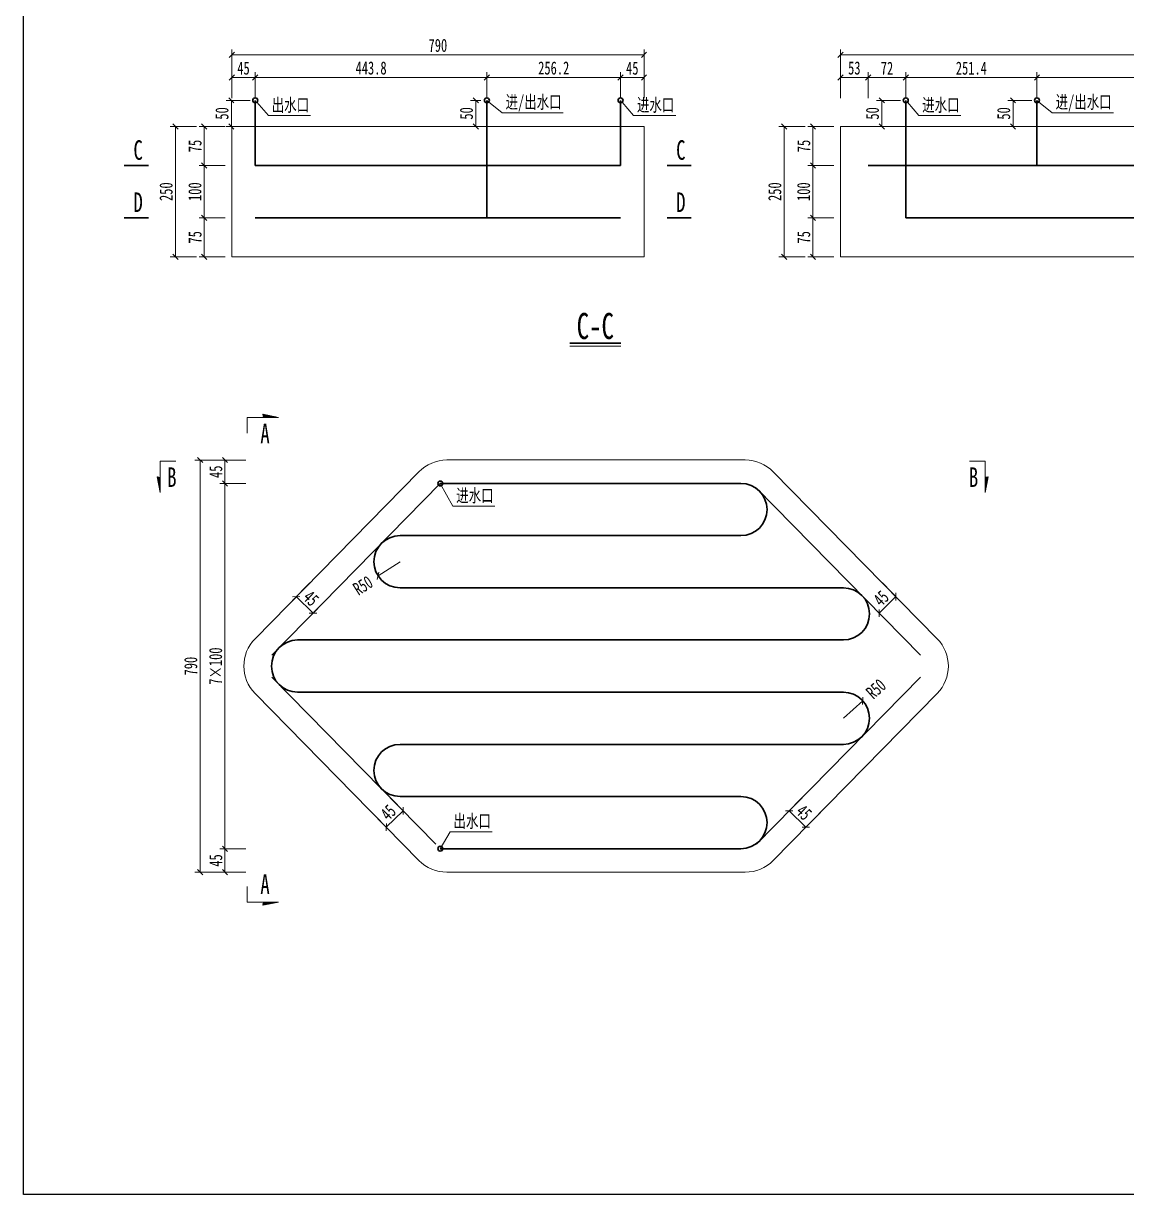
# Model space of a CAD drawing. Header units: millimetres. Extents: x 13990 to 22790, y 4334 to 8354.
# Drawn here: x 13990 to 16104, y 4334 to 6579 of the extents above; entities that cross this region are included whole.
import ezdxf
from ezdxf.enums import TextEntityAlignment as Align

# ---------------------------------------------------------------- set-up
doc = ezdxf.new("R2010")
doc.units = ezdxf.units.MM
doc.layers.get('0').update_dxf_attribs({"lineweight": 15})
doc.layers.get('Defpoints').update_dxf_attribs({"color": 8})
for name, color, linetype, lineweight in [('Dim', 4, 'Continuous', 15), ('文字', 7, 'Continuous', 15), ('标注线及字体', 2, 'Continuous', 15), ('粗线', 3, 'Continuous', 35), ('细实线', 4, 'Continuous', 15), ('钢筋', 1, 'Continuous', 30)]:
    doc.layers.add(name, color=color, linetype=linetype, lineweight=lineweight)
doc.styles.add('111', font='仿宋_GB2312.TTF', dxfattribs={"width": 0.7})
doc.styles.add('BM_Dim', font='', dxfattribs={"width": 0.85})
doc.styles.get('BM_Dim').set_extended_font_data('仿宋_GB2312')
doc.dimstyles.new('200', dxfattribs={"dimscale": 0, "dimtxt": 2.5, "dimasz": 1, "dimexe": 1, "dimexo": 1, "dimgap": 0.6, "dimtad": 1, "dimdec": 1, "dimdsep": 46, "dimtxsty": '111', "dimblk": 'OBLIQUE', "dimcen": 0, "dimclrd": 4, "dimclre": 4, "dimclrt": 4, "dimadec": 1, "dimazin": 2, "dimtfac": 1, "dimtdec": 0, "dimtix": 1, "dimtmove": 2, "dimatfit": 3, "dimfxl": 4, "dimfxlon": 1, "dimtolj": 1, "dimlwd": -1, "dimlwe": -1, "dimarcsym": 0})

# ---------------------------------------------------------------- blocks, each defined once
blk = doc.blocks.new('剖面箭头')
at = {"ltscale": 10}
h = blk.add_hatch(dxfattribs=at)
h.set_pattern_fill('ANSI31', color=2, style=0)
h.set_pattern_definition([(45, (-182.99888, -777.8594), (-0.088388348, 0.088388348), [])])
h.paths.add_polyline_path([(6, -3), (3.15, -3), (3, -3.6)])
at = {"color": 3, "ltscale": 10}
blk.add_line((0, 0), (0, -3), dxfattribs=at)
at = {"color": 2, "ltscale": 10}
for p, q in [((0, -3), (6, -3)), ((6, -3), (3, -3.6)), ((3, -3.6), (3.15, -3))]:
    blk.add_line(p, q, dxfattribs=at)
blk = doc.blocks.new('_Oblique')
at = {"color": 0, "linetype": 'ByBlock', "lineweight": -2}
blk.add_line((-0.5, -0.5), (0.5, 0.5), dxfattribs=at)
blk = doc.blocks.new('*D13')
at = {"color": 4}
for p, q in [((14416.2, 5741.9), (14366.2, 5741.9)), ((14376.2, 5696.9), (14376.2, 5741.9)), ((14416.2, 5696.9), (14366.2, 5696.9))]:
    blk.add_line(p, q, dxfattribs=at)
at = {"layer": 'Defpoints', "color": 0}
for p in [(14376.2, 5741.9), (14843.3, 5741.9), (14843.3, 5696.9)]:
    blk.add_point(p, dxfattribs=at)
at = {"color": 4, "xscale": 10, "yscale": 10, "zscale": 10}
for p, rotation in [((14376.2, 5741.9), 90), ((14376.2, 5696.9), 270)]:
    blk.add_blockref('_Oblique', p, dxfattribs=dict(at, rotation=rotation))
at = {"color": 4, "insert": (14358.6, 5719.4), "char_height": 25, "attachment_point": 5, "rotation": 90, "style": '111'}
blk.add_mtext('\\A1;45', dxfattribs=at)
blk = doc.blocks.new('*D14')
at = {"color": 4}
for p, q in [((14416.2, 5696.9), (14366.2, 5696.9)), ((14376.2, 4996.9), (14376.2, 5696.9)), ((14416.2, 4996.9), (14366.2, 4996.9))]:
    blk.add_line(p, q, dxfattribs=at)
at = {"layer": 'Defpoints', "color": 0}
for p in [(14376.2, 5696.9), (14843.3, 5696.9), (14843.3, 4996.9)]:
    blk.add_point(p, dxfattribs=at)
at = {"color": 4, "xscale": 10, "yscale": 10, "zscale": 10}
for p, rotation in [((14376.2, 5696.9), 90), ((14376.2, 4996.9), 270)]:
    blk.add_blockref('_Oblique', p, dxfattribs=dict(at, rotation=rotation))
at = {"color": 4, "insert": (14358.3, 5346.9), "char_height": 25, "attachment_point": 5, "rotation": 90, "style": '111'}
blk.add_mtext('\\A1;7×100', dxfattribs=at)
blk = doc.blocks.new('*D15')
at = {"color": 4}
for p, q in [((14416.2, 4996.9), (14366.2, 4996.9)), ((14376.2, 4996.9), (14376.2, 4951.9)), ((14416.2, 4951.9), (14366.2, 4951.9))]:
    blk.add_line(p, q, dxfattribs=at)
at = {"layer": 'Defpoints', "color": 0}
for p in [(14843.3, 4996.9), (14376.2, 4951.9), (14843.3, 4951.9)]:
    blk.add_point(p, dxfattribs=at)
at = {"color": 4, "xscale": 10, "yscale": 10, "zscale": 10}
for p, rotation in [((14376.2, 4996.9), 90), ((14376.2, 4951.9), 270)]:
    blk.add_blockref('_Oblique', p, dxfattribs=dict(at, rotation=rotation))
at = {"color": 4, "insert": (14358.6, 4974.4), "char_height": 25, "attachment_point": 5, "rotation": 90, "style": '111'}
blk.add_mtext('\\A1;45', dxfattribs=at)
blk = doc.blocks.new('*D16')
at = {"color": 4}
for p, q in [((14368.6, 5741.9), (14318.6, 5741.9)), ((14328.6, 5741.9), (14328.6, 4951.9)), ((14368.6, 4951.9), (14318.6, 4951.9))]:
    blk.add_line(p, q, dxfattribs=at)
at = {"layer": 'Defpoints', "color": 0}
for p in [(14830.8, 5741.9), (14328.6, 4951.9), (14829.9, 4951.9)]:
    blk.add_point(p, dxfattribs=at)
at = {"color": 4, "xscale": 10, "yscale": 10, "zscale": 10}
for p, rotation in [((14328.6, 5741.9), 90), ((14328.6, 4951.9), 270)]:
    blk.add_blockref('_Oblique', p, dxfattribs=dict(at, rotation=rotation))
at = {"color": 4, "insert": (14310.7, 5346.9), "char_height": 25, "attachment_point": 5, "rotation": 90, "style": '111'}
blk.add_mtext('\\A1;790', dxfattribs=at)
blk = doc.blocks.new('*D17')
at = {"color": 4}
for p, q in [((15636.1, 5506.4), (15669, 5472.8)), ((15629.8, 5448.5), (15662, 5480)), ((15604, 5474.8), (15636.8, 5441.3))]:
    blk.add_line(p, q, dxfattribs=at)
at = {"layer": 'Defpoints', "color": 0}
for p in [(15629.1, 5513.5), (15596.9, 5482), (15662, 5480)]:
    blk.add_point(p, dxfattribs=at)
at = {"color": 4, "xscale": 10, "yscale": 10, "zscale": 10}
for p, rotation in [((15662, 5480), 44.46454101443378), ((15629.8, 5448.5), 224.4645410144338)]:
    blk.add_blockref('_Oblique', p, dxfattribs=dict(at, rotation=rotation))
at = {"color": 4, "insert": (15633.6, 5476.8), "char_height": 25, "attachment_point": 5, "rotation": 44.4645, "style": '111'}
blk.add_mtext('\\A1;45', dxfattribs=at)
blk = doc.blocks.new('*D18')
at = {"color": 4}
for p, q in [((14689.5, 5098.2), (14724.5, 5062.5)), ((14657.3, 5066.6), (14692.4, 5031)), ((14717.5, 5069.6), (14685.4, 5038.1))]:
    blk.add_line(p, q, dxfattribs=at)
at = {"layer": 'Defpoints', "color": 0}
for p in [(14676, 5111.9), (14643.8, 5080.4), (14685.4, 5038.1)]:
    blk.add_point(p, dxfattribs=at)
at = {"color": 4, "xscale": 10, "yscale": 10, "zscale": 10}
for p, rotation in [((14717.5, 5069.6), 44.46454101443467), ((14685.4, 5038.1), 224.4645410144346)]:
    blk.add_blockref('_Oblique', p, dxfattribs=dict(at, rotation=rotation))
at = {"color": 4, "insert": (14689.1, 5066.4), "char_height": 25, "attachment_point": 5, "rotation": 44.4645, "style": '111'}
blk.add_mtext('\\A1;45', dxfattribs=at)
blk = doc.blocks.new('*D19')
at = {"color": 4}
for p, q in [((14538.7, 5506.4), (14505.8, 5472.8)), ((14544.9, 5448.5), (14512.8, 5480)), ((14570.8, 5474.8), (14537.9, 5441.3))]:
    blk.add_line(p, q, dxfattribs=at)
at = {"layer": 'Defpoints', "color": 0}
for p in [(14545.7, 5513.5), (14512.8, 5480), (14577.8, 5482)]:
    blk.add_point(p, dxfattribs=at)
at = {"color": 4, "xscale": 10, "yscale": 10, "zscale": 10}
for p, rotation in [((14512.8, 5480), 135.5354589855662), ((14544.9, 5448.5), 315.5354589855663)]:
    blk.add_blockref('_Oblique', p, dxfattribs=dict(at, rotation=rotation))
at = {"color": 4, "insert": (14541.2, 5476.8), "char_height": 25, "attachment_point": 5, "rotation": 315.5355, "style": '111'}
blk.add_mtext('\\A1;45', dxfattribs=at)
blk = doc.blocks.new('*D20')
at = {"color": 4}
for p, q in [((15485.3, 5098.2), (15450.3, 5062.5)), ((15457.3, 5069.6), (15489.4, 5038.1)), ((15517.4, 5066.6), (15482.4, 5031))]:
    blk.add_line(p, q, dxfattribs=at)
at = {"layer": 'Defpoints', "color": 0}
for p in [(15498.8, 5111.9), (15530.9, 5080.4), (15489.4, 5038.1)]:
    blk.add_point(p, dxfattribs=at)
at = {"color": 4, "xscale": 10, "yscale": 10, "zscale": 10}
for p, rotation in [((15457.3, 5069.6), 135.5354589855654), ((15489.4, 5038.1), 315.5354589855653)]:
    blk.add_blockref('_Oblique', p, dxfattribs=dict(at, rotation=rotation))
at = {"color": 4, "insert": (15485.7, 5066.4), "char_height": 25, "attachment_point": 5, "rotation": 315.5355, "style": '111'}
blk.add_mtext('\\A1;45', dxfattribs=at)
blk = doc.blocks.new('*D21')
at = {"color": 4}
for p, q in [((14669.5, 5520), (14711.6, 5546.9)), ((14711.6, 5546.9), (14669.5, 5520))]:
    blk.add_line(p, q, dxfattribs=at)
at = {"layer": 'Defpoints', "color": 0}
for p in [(14711.6, 5546.9), (14669.5, 5520)]:
    blk.add_point(p, dxfattribs=at)
at = {"color": 4, "xscale": 10, "yscale": 10, "zscale": 10, "rotation": 212.5880183546591}
blk.add_blockref('_Oblique', (14669.5, 5520), dxfattribs=at)
at = {"color": 4, "insert": (14640.5, 5501.5), "char_height": 25, "attachment_point": 5, "rotation": 32.588, "style": '111'}
blk.add_mtext('\\A1;R50', dxfattribs=at)
blk = doc.blocks.new('*D22')
at = {"color": 4}
for p, q in [((15598.4, 5280.4), (15561.3, 5246.9)), ((15561.3, 5246.9), (15598.4, 5280.4))]:
    blk.add_line(p, q, dxfattribs=at)
at = {"layer": 'Defpoints', "color": 0}
for p in [(15598.4, 5280.4), (15561.3, 5246.9)]:
    blk.add_point(p, dxfattribs=at)
at = {"color": 4, "xscale": 10, "yscale": 10, "zscale": 10, "rotation": 42.02764169943968}
blk.add_blockref('_Oblique', (15598.4, 5280.4), dxfattribs=at)
at = {"color": 4, "insert": (15623.8, 5303.3), "char_height": 25, "attachment_point": 5, "rotation": 42.0276, "style": '111'}
blk.add_mtext('\\A1;R50', dxfattribs=at)
blk = doc.blocks.new('*D32')
at = {"color": 4}
for p, q in [((14389.2, 6435.2), (14389.2, 6485.2)), ((14434.2, 6475.2), (14389.2, 6475.2)), ((14434.2, 6435.2), (14434.2, 6485.2))]:
    blk.add_line(p, q, dxfattribs=at)
at = {"layer": 'Defpoints', "color": 0}
for p in [(14389.2, 6475.2), (14389.2, 6306.2), (14434.2, 6306.2)]:
    blk.add_point(p, dxfattribs=at)
at = {"color": 4, "xscale": 10, "yscale": 10, "zscale": 10, "rotation": 180}
blk.add_blockref('_Oblique', (14389.2, 6475.2), dxfattribs=at)
at = {"color": 4, "xscale": 10, "yscale": 10, "zscale": 10}
blk.add_blockref('_Oblique', (14434.2, 6475.2), dxfattribs=at)
at = {"color": 4, "insert": (14411.7, 6492.8), "char_height": 25, "attachment_point": 5, "style": '111'}
blk.add_mtext('\\A1;45', dxfattribs=at)
blk = doc.blocks.new('*D33')
at = {"color": 4}
for p, q in [((14434.2, 6435.2), (14434.2, 6485.2)), ((14434.2, 6475.2), (14878.1, 6475.2)), ((14878.1, 6435.2), (14878.1, 6485.2))]:
    blk.add_line(p, q, dxfattribs=at)
at = {"layer": 'Defpoints', "color": 0}
for p in [(14878.1, 6475.2), (14434.2, 6306.2), (14878.1, 6306.2)]:
    blk.add_point(p, dxfattribs=at)
at = {"color": 4, "xscale": 10, "yscale": 10, "zscale": 10, "rotation": 180}
blk.add_blockref('_Oblique', (14434.2, 6475.2), dxfattribs=at)
at = {"color": 4, "xscale": 10, "yscale": 10, "zscale": 10}
blk.add_blockref('_Oblique', (14878.1, 6475.2), dxfattribs=at)
at = {"color": 4, "insert": (14656.2, 6493.1), "char_height": 25, "attachment_point": 5, "style": '111'}
blk.add_mtext('\\A1;443.8', dxfattribs=at)
blk = doc.blocks.new('*D34')
at = {"color": 4}
for p, q in [((14878.1, 6435.2), (14878.1, 6485.2)), ((14878.1, 6475.2), (15134.2, 6475.2)), ((15134.2, 6435.2), (15134.2, 6485.2))]:
    blk.add_line(p, q, dxfattribs=at)
at = {"layer": 'Defpoints', "color": 0}
for p in [(15134.2, 6475.2), (14878.1, 6306.2), (15134.2, 6306.2)]:
    blk.add_point(p, dxfattribs=at)
at = {"color": 4, "xscale": 10, "yscale": 10, "zscale": 10, "rotation": 180}
blk.add_blockref('_Oblique', (14878.1, 6475.2), dxfattribs=at)
at = {"color": 4, "xscale": 10, "yscale": 10, "zscale": 10}
blk.add_blockref('_Oblique', (15134.2, 6475.2), dxfattribs=at)
at = {"color": 4, "insert": (15006.2, 6493.1), "char_height": 25, "attachment_point": 5, "style": '111'}
blk.add_mtext('\\A1;256.2', dxfattribs=at)
blk = doc.blocks.new('*D35')
at = {"color": 4}
for p, q in [((15134.2, 6435.2), (15134.2, 6485.2)), ((15134.2, 6475.2), (15179.2, 6475.2)), ((15179.2, 6435.2), (15179.2, 6485.2))]:
    blk.add_line(p, q, dxfattribs=at)
at = {"layer": 'Defpoints', "color": 0}
for p in [(15179.2, 6475.2), (15134.2, 6306.2), (15179.2, 6306.2)]:
    blk.add_point(p, dxfattribs=at)
at = {"color": 4, "xscale": 10, "yscale": 10, "zscale": 10, "rotation": 180}
blk.add_blockref('_Oblique', (15134.2, 6475.2), dxfattribs=at)
at = {"color": 4, "xscale": 10, "yscale": 10, "zscale": 10}
blk.add_blockref('_Oblique', (15179.2, 6475.2), dxfattribs=at)
at = {"color": 4, "insert": (15156.7, 6492.8), "char_height": 25, "attachment_point": 5, "style": '111'}
blk.add_mtext('\\A1;45', dxfattribs=at)
blk = doc.blocks.new('*D36')
at = {"color": 4}
for p, q in [((14389.2, 6478.6), (14389.2, 6528.6)), ((14389.2, 6518.6), (15179.2, 6518.6)), ((15179.2, 6478.6), (15179.2, 6528.6))]:
    blk.add_line(p, q, dxfattribs=at)
at = {"layer": 'Defpoints', "color": 0}
for p in [(15179.2, 6518.6), (15179.2, 6381.2), (14389.2, 6371.7)]:
    blk.add_point(p, dxfattribs=at)
at = {"color": 4, "xscale": 10, "yscale": 10, "zscale": 10, "rotation": 180}
blk.add_blockref('_Oblique', (14389.2, 6518.6), dxfattribs=at)
at = {"color": 4, "xscale": 10, "yscale": 10, "zscale": 10}
blk.add_blockref('_Oblique', (15179.2, 6518.6), dxfattribs=at)
at = {"color": 4, "insert": (14784.2, 6536.5), "char_height": 25, "attachment_point": 5, "style": '111'}
blk.add_mtext('\\A1;790', dxfattribs=at)
blk = doc.blocks.new('*D37')
at = {"color": 4}
for p, q in [((14376.5, 6381.2), (14326.5, 6381.2)), ((14336.5, 6381.2), (14336.5, 6306.2)), ((14376.5, 6306.2), (14326.5, 6306.2))]:
    blk.add_line(p, q, dxfattribs=at)
at = {"layer": 'Defpoints', "color": 0}
for p in [(14434.2, 6381.2), (14336.5, 6306.2), (14491.7, 6306.2)]:
    blk.add_point(p, dxfattribs=at)
at = {"color": 4, "xscale": 10, "yscale": 10, "zscale": 10}
for p, rotation in [((14336.5, 6381.2), 90), ((14336.5, 6306.2), 270)]:
    blk.add_blockref('_Oblique', p, dxfattribs=dict(at, rotation=rotation))
at = {"color": 4, "insert": (14318.9, 6343.7), "char_height": 25, "attachment_point": 5, "rotation": 90, "style": '111'}
blk.add_mtext('\\A1;75', dxfattribs=at)
blk = doc.blocks.new('*D38')
at = {"color": 4}
for p, q in [((14376.5, 6306.2), (14326.5, 6306.2)), ((14336.5, 6306.2), (14336.5, 6206.2)), ((14376.5, 6206.2), (14326.5, 6206.2))]:
    blk.add_line(p, q, dxfattribs=at)
at = {"layer": 'Defpoints', "color": 0}
for p in [(14491.7, 6306.2), (14336.5, 6206.2), (14491.7, 6206.2)]:
    blk.add_point(p, dxfattribs=at)
at = {"color": 4, "xscale": 10, "yscale": 10, "zscale": 10}
for p, rotation in [((14336.5, 6306.2), 90), ((14336.5, 6206.2), 270)]:
    blk.add_blockref('_Oblique', p, dxfattribs=dict(at, rotation=rotation))
at = {"color": 4, "insert": (14318.6, 6256.2), "char_height": 25, "attachment_point": 5, "rotation": 90, "style": '111'}
blk.add_mtext('\\A1;100', dxfattribs=at)
blk = doc.blocks.new('*D39')
at = {"color": 4}
for p, q in [((14376.5, 6206.2), (14326.5, 6206.2)), ((14336.5, 6206.2), (14336.5, 6131.2)), ((14376.5, 6131.2), (14326.5, 6131.2))]:
    blk.add_line(p, q, dxfattribs=at)
at = {"layer": 'Defpoints', "color": 0}
for p in [(14491.7, 6206.2), (14336.5, 6131.2), (14491.7, 6131.2)]:
    blk.add_point(p, dxfattribs=at)
at = {"color": 4, "xscale": 10, "yscale": 10, "zscale": 10}
for p, rotation in [((14336.5, 6206.2), 90), ((14336.5, 6131.2), 270)]:
    blk.add_blockref('_Oblique', p, dxfattribs=dict(at, rotation=rotation))
at = {"color": 4, "insert": (14318.9, 6168.7), "char_height": 25, "attachment_point": 5, "rotation": 90, "style": '111'}
blk.add_mtext('\\A1;75', dxfattribs=at)
blk = doc.blocks.new('*D40')
at = {"color": 4}
for p, q in [((14321.3, 6381.2), (14271.3, 6381.2)), ((14281.3, 6381.2), (14281.3, 6131.2)), ((14321.3, 6131.2), (14271.3, 6131.2))]:
    blk.add_line(p, q, dxfattribs=at)
at = {"layer": 'Defpoints', "color": 0}
for p in [(14436.6, 6381.2), (14281.3, 6131.2), (14436.6, 6131.2)]:
    blk.add_point(p, dxfattribs=at)
at = {"color": 4, "xscale": 10, "yscale": 10, "zscale": 10}
for p, rotation in [((14281.3, 6381.2), 90), ((14281.3, 6131.2), 270)]:
    blk.add_blockref('_Oblique', p, dxfattribs=dict(at, rotation=rotation))
at = {"color": 4, "insert": (14263.4, 6256.2), "char_height": 25, "attachment_point": 5, "rotation": 90, "style": '111'}
blk.add_mtext('\\A1;250', dxfattribs=at)
blk = doc.blocks.new('*D41')
at = {"color": 4}
for p, q in [((14424.2, 6431.2), (14378.4, 6431.2)), ((14388.4, 6431.2), (14388.4, 6381.2)), ((14428.4, 6381.2), (14378.4, 6381.2))]:
    blk.add_line(p, q, dxfattribs=at)
at = {"layer": 'Defpoints', "color": 0}
for p in [(14434.2, 6431.2), (14388.4, 6381.2), (14491.7, 6381.2)]:
    blk.add_point(p, dxfattribs=at)
at = {"color": 4, "xscale": 10, "yscale": 10, "zscale": 10}
for p, rotation in [((14388.4, 6431.2), 90), ((14388.4, 6381.2), 270)]:
    blk.add_blockref('_Oblique', p, dxfattribs=dict(at, rotation=rotation))
at = {"color": 4, "insert": (14370.5, 6406.2), "char_height": 25, "attachment_point": 5, "rotation": 90, "style": '111'}
blk.add_mtext('\\A1;50', dxfattribs=at)
blk = doc.blocks.new('*D42')
at = {"color": 4}
for p, q in [((14866.5, 6431.2), (14846.8, 6431.2)), ((14856.8, 6431.2), (14856.8, 6381.2)), ((14866.5, 6381.2), (14846.8, 6381.2))]:
    blk.add_line(p, q, dxfattribs=at)
at = {"layer": 'Defpoints', "color": 0}
for p in [(14876.5, 6431.2), (14856.8, 6381.2), (14876.5, 6381.2)]:
    blk.add_point(p, dxfattribs=at)
at = {"color": 4, "xscale": 10, "yscale": 10, "zscale": 10}
for p, rotation in [((14856.8, 6431.2), 90), ((14856.8, 6381.2), 270)]:
    blk.add_blockref('_Oblique', p, dxfattribs=dict(at, rotation=rotation))
at = {"color": 4, "insert": (14838.9, 6406.2), "char_height": 25, "attachment_point": 5, "rotation": 90, "style": '111'}
blk.add_mtext('\\A1;50', dxfattribs=at)
blk = doc.blocks.new('*D43')
at = {"color": 4}
for p, q in [((15608.8, 6435.2), (15608.8, 6485.2)), ((15608.8, 6475.2), (15680.8, 6475.2)), ((15680.8, 6435.2), (15680.8, 6485.2))]:
    blk.add_line(p, q, dxfattribs=at)
at = {"layer": 'Defpoints', "color": 0}
for p in [(15680.8, 6475.2), (15680.8, 6381.2), (15608.8, 6306.2)]:
    blk.add_point(p, dxfattribs=at)
at = {"color": 4, "xscale": 10, "yscale": 10, "zscale": 10, "rotation": 180}
blk.add_blockref('_Oblique', (15608.8, 6475.2), dxfattribs=at)
at = {"color": 4, "xscale": 10, "yscale": 10, "zscale": 10}
blk.add_blockref('_Oblique', (15680.8, 6475.2), dxfattribs=at)
at = {"color": 4, "insert": (15644.8, 6492.8), "char_height": 25, "attachment_point": 5, "style": '111'}
blk.add_mtext('\\A1;72', dxfattribs=at)
blk = doc.blocks.new('*D44')
at = {"color": 4}
for p, q in [((15680.8, 6435.2), (15680.8, 6485.2)), ((15680.8, 6475.2), (15932.2, 6475.2)), ((15932.2, 6435.2), (15932.2, 6485.2))]:
    blk.add_line(p, q, dxfattribs=at)
at = {"layer": 'Defpoints', "color": 0}
for p in [(15932.2, 6475.2), (15680.8, 6381.2), (15932.2, 6381.2)]:
    blk.add_point(p, dxfattribs=at)
at = {"color": 4, "xscale": 10, "yscale": 10, "zscale": 10, "rotation": 180}
blk.add_blockref('_Oblique', (15680.8, 6475.2), dxfattribs=at)
at = {"color": 4, "xscale": 10, "yscale": 10, "zscale": 10}
blk.add_blockref('_Oblique', (15932.2, 6475.2), dxfattribs=at)
at = {"color": 4, "insert": (15806.5, 6492.8), "char_height": 25, "attachment_point": 5, "style": '111'}
blk.add_mtext('\\A1;251.4', dxfattribs=at)
blk = doc.blocks.new('*D46')
at = {"color": 4}
for p, q in [((15932.2, 6435.2), (15932.2, 6485.2)), ((15932.2, 6475.2), (16754.7, 6475.2)), ((16754.7, 6435.2), (16754.7, 6485.2))]:
    blk.add_line(p, q, dxfattribs=at)
at = {"layer": 'Defpoints', "color": 0}
for p in [(16754.7, 6475.2), (15932.2, 6381.2), (16754.7, 6306.2)]:
    blk.add_point(p, dxfattribs=at)
at = {"color": 4, "xscale": 10, "yscale": 10, "zscale": 10, "rotation": 180}
blk.add_blockref('_Oblique', (15932.2, 6475.2), dxfattribs=at)
at = {"color": 4, "xscale": 10, "yscale": 10, "zscale": 10}
blk.add_blockref('_Oblique', (16754.7, 6475.2), dxfattribs=at)
at = {"color": 4, "insert": (16343.5, 6493.1), "char_height": 25, "attachment_point": 5, "style": '111'}
blk.add_mtext('\\A1;822.5', dxfattribs=at)
blk = doc.blocks.new('*D47')
at = {"color": 4}
for p, q in [((15555.7, 6478.5), (15555.7, 6528.5)), ((15555.7, 6518.5), (16905.9, 6518.5)), ((16905.9, 6478.5), (16905.9, 6528.5))]:
    blk.add_line(p, q, dxfattribs=at)
at = {"layer": 'Defpoints', "color": 0}
for p in [(16905.9, 6518.5), (15555.7, 6381.2), (16905.9, 6381.2)]:
    blk.add_point(p, dxfattribs=at)
at = {"color": 4, "xscale": 10, "yscale": 10, "zscale": 10, "rotation": 180}
blk.add_blockref('_Oblique', (15555.7, 6518.5), dxfattribs=at)
at = {"color": 4, "xscale": 10, "yscale": 10, "zscale": 10}
blk.add_blockref('_Oblique', (16905.9, 6518.5), dxfattribs=at)
at = {"color": 4, "insert": (16230.8, 6536.4), "char_height": 25, "attachment_point": 5, "style": '111'}
blk.add_mtext('\\A1;1350.1', dxfattribs=at)
blk = doc.blocks.new('*D48')
at = {"color": 4}
for p, q in [((15487.8, 6381.2), (15437.8, 6381.2)), ((15447.8, 6381.2), (15447.8, 6131.2)), ((15487.8, 6131.2), (15437.8, 6131.2))]:
    blk.add_line(p, q, dxfattribs=at)
at = {"layer": 'Defpoints', "color": 0}
for p in [(15603.1, 6381.2), (15447.8, 6131.2), (15603.1, 6131.2)]:
    blk.add_point(p, dxfattribs=at)
at = {"color": 4, "xscale": 10, "yscale": 10, "zscale": 10}
for p, rotation in [((15447.8, 6381.2), 90), ((15447.8, 6131.2), 270)]:
    blk.add_blockref('_Oblique', p, dxfattribs=dict(at, rotation=rotation))
at = {"color": 4, "insert": (15429.9, 6256.2), "char_height": 25, "attachment_point": 5, "rotation": 90, "style": '111'}
blk.add_mtext('\\A1;250', dxfattribs=at)
blk = doc.blocks.new('*D49')
at = {"color": 4}
for p, q in [((15543, 6206.2), (15493, 6206.2)), ((15503, 6206.2), (15503, 6131.2)), ((15543, 6131.2), (15493, 6131.2))]:
    blk.add_line(p, q, dxfattribs=at)
at = {"layer": 'Defpoints', "color": 0}
for p in [(15658.2, 6206.2), (15503, 6131.2), (15658.2, 6131.2)]:
    blk.add_point(p, dxfattribs=at)
at = {"color": 4, "xscale": 10, "yscale": 10, "zscale": 10}
for p, rotation in [((15503, 6206.2), 90), ((15503, 6131.2), 270)]:
    blk.add_blockref('_Oblique', p, dxfattribs=dict(at, rotation=rotation))
at = {"color": 4, "insert": (15485.4, 6168.7), "char_height": 25, "attachment_point": 5, "rotation": 90, "style": '111'}
blk.add_mtext('\\A1;75', dxfattribs=at)
blk = doc.blocks.new('*D50')
at = {"color": 4}
for p, q in [((15543, 6306.2), (15493, 6306.2)), ((15503, 6306.2), (15503, 6206.2)), ((15543, 6206.2), (15493, 6206.2))]:
    blk.add_line(p, q, dxfattribs=at)
at = {"layer": 'Defpoints', "color": 0}
for p in [(15658.2, 6306.2), (15503, 6206.2), (15658.2, 6206.2)]:
    blk.add_point(p, dxfattribs=at)
at = {"color": 4, "xscale": 10, "yscale": 10, "zscale": 10}
for p, rotation in [((15503, 6306.2), 90), ((15503, 6206.2), 270)]:
    blk.add_blockref('_Oblique', p, dxfattribs=dict(at, rotation=rotation))
at = {"color": 4, "insert": (15485.1, 6256.2), "char_height": 25, "attachment_point": 5, "rotation": 90, "style": '111'}
blk.add_mtext('\\A1;100', dxfattribs=at)
blk = doc.blocks.new('*D51')
at = {"color": 4}
for p, q in [((15543, 6381.2), (15493, 6381.2)), ((15503, 6381.2), (15503, 6306.2)), ((15543, 6306.2), (15493, 6306.2))]:
    blk.add_line(p, q, dxfattribs=at)
at = {"layer": 'Defpoints', "color": 0}
for p in [(15658.2, 6381.2), (15503, 6306.2), (15658.2, 6306.2)]:
    blk.add_point(p, dxfattribs=at)
at = {"color": 4, "xscale": 10, "yscale": 10, "zscale": 10}
for p, rotation in [((15503, 6381.2), 90), ((15503, 6306.2), 270)]:
    blk.add_blockref('_Oblique', p, dxfattribs=dict(at, rotation=rotation))
at = {"color": 4, "insert": (15485.4, 6343.7), "char_height": 25, "attachment_point": 5, "rotation": 90, "style": '111'}
blk.add_mtext('\\A1;75', dxfattribs=at)
blk = doc.blocks.new('*D52')
at = {"color": 4}
for p, q in [((15670.8, 6431.2), (15624.9, 6431.2)), ((15634.9, 6431.2), (15634.9, 6381.2)), ((15670.8, 6381.2), (15624.9, 6381.2))]:
    blk.add_line(p, q, dxfattribs=at)
at = {"layer": 'Defpoints', "color": 0}
for p in [(15680.8, 6431.2), (15634.9, 6381.2), (15680.8, 6381.2)]:
    blk.add_point(p, dxfattribs=at)
at = {"color": 4, "xscale": 10, "yscale": 10, "zscale": 10}
for p, rotation in [((15634.9, 6431.2), 90), ((15634.9, 6381.2), 270)]:
    blk.add_blockref('_Oblique', p, dxfattribs=dict(at, rotation=rotation))
at = {"color": 4, "insert": (15617, 6406.2), "char_height": 25, "attachment_point": 5, "rotation": 90, "style": '111'}
blk.add_mtext('\\A1;50', dxfattribs=at)
blk = doc.blocks.new('*D53')
at = {"color": 4}
for p, q in [((15922.2, 6431.2), (15876.4, 6431.2)), ((15886.4, 6431.2), (15886.4, 6381.2)), ((15922.2, 6381.2), (15876.4, 6381.2))]:
    blk.add_line(p, q, dxfattribs=at)
at = {"layer": 'Defpoints', "color": 0}
for p in [(15932.2, 6431.2), (15886.4, 6381.2), (15932.2, 6381.2)]:
    blk.add_point(p, dxfattribs=at)
at = {"color": 4, "xscale": 10, "yscale": 10, "zscale": 10}
for p, rotation in [((15886.4, 6431.2), 90), ((15886.4, 6381.2), 270)]:
    blk.add_blockref('_Oblique', p, dxfattribs=dict(at, rotation=rotation))
at = {"color": 4, "insert": (15868.5, 6406.2), "char_height": 25, "attachment_point": 5, "rotation": 90, "style": '111'}
blk.add_mtext('\\A1;50', dxfattribs=at)
blk = doc.blocks.new('*D55')
at = {"color": 4}
for p, q in [((15555.7, 6435.2), (15555.7, 6485.2)), ((15608.8, 6475.2), (15555.7, 6475.2)), ((15608.8, 6435.2), (15608.8, 6485.2))]:
    blk.add_line(p, q, dxfattribs=at)
at = {"layer": 'Defpoints', "color": 0}
for p in [(15555.7, 6475.2), (15555.7, 6381.2), (15608.8, 6306.2)]:
    blk.add_point(p, dxfattribs=at)
at = {"color": 4, "xscale": 10, "yscale": 10, "zscale": 10, "rotation": 180}
blk.add_blockref('_Oblique', (15555.7, 6475.2), dxfattribs=at)
at = {"color": 4, "xscale": 10, "yscale": 10, "zscale": 10}
blk.add_blockref('_Oblique', (15608.8, 6475.2), dxfattribs=at)
at = {"color": 4, "insert": (15582.2, 6493.1), "char_height": 25, "attachment_point": 5, "style": '111'}
blk.add_mtext('\\A1;53', dxfattribs=at)

msp = doc.modelspace()

# ---------------------------------------------------------------- linework, layer by layer
at = {"color": 4}
for p, q in [((14459.38, 6401.89), (14437.32, 6427.65)), ((14907.52, 6407.58), (14878.07, 6431.24)), ((15159.38, 6401.89), (15137.32, 6427.65)), ((15705.94, 6401.89), (15683.88, 6427.65)), ((15961.67, 6407.58), (15932.22, 6431.24)), ((14540.08, 6401.89), (14459.38, 6401.89)), ((15024.55, 6407.58), (14907.52, 6407.58)), ((15240.08, 6401.89), (15159.38, 6401.89)), ((15786.64, 6401.89), (15705.94, 6401.89)), ((16078.7, 6407.58), (15961.67, 6407.58)), ((15036.85, 5959.89), (15134.88, 5959.89)), ((14812.91, 5653.29), (14788.8, 5696.95)), ((14893.62, 5653.29), (14812.91, 5653.29)), ((14807.78, 5029.41), (14788.8, 4996.95)), ((14888.48, 5029.41), (14807.78, 5029.41))]:
    msp.add_line(p, q, dxfattribs=at)
at = {"color": 6, "const_width": 3.6}
msp.add_lwpolyline([(15036.85, 5965.89), (15134.88, 5965.89)], dxfattribs=at)
at = {"layer": 'Defpoints'}
for p, q in [((14465.91, 5367.96), (14788.8, 5696.95)), ((15394.77, 5687.96), (15708.85, 5367.96)), ((14779.98, 5005.93), (14465.91, 5325.93)), ((15708.85, 5325.93), (15394.77, 5005.93))]:
    msp.add_line(p, q, dxfattribs=at)
msp.add_lwpolyline([(13989.94, 6892.05), (17839.94, 6892.05), (17839.94, 4334.05), (13989.94, 4334.05)], close=True, dxfattribs=at)
at = {"layer": '粗线'}
for p, q in [((14183.29, 6306.24), (14229.37, 6306.24)), ((15223.35, 6306.24), (15269.43, 6306.24)), ((14183.29, 6206.24), (14229.37, 6206.24)), ((15223.35, 6206.24), (15269.43, 6206.24))]:
    msp.add_line(p, q, dxfattribs=at)
at = {"layer": '细实线'}
for p, q in [((15179.24, 6381.24), (14389.24, 6381.24)), ((14389.24, 6381.24), (14389.24, 6131.24)), ((15179.24, 6381.24), (15179.24, 6131.24)), ((16905.86, 6381.24), (15555.74, 6381.24)), ((15555.74, 6381.24), (15555.74, 6131.24)), ((14389.24, 6131.24), (15179.24, 6131.24)), ((15555.74, 6131.24), (16905.86, 6131.24))]:
    msp.add_line(p, q, dxfattribs=at)
msp.add_lwpolyline([(15373.36, 5741.95, -0.2013423), (15426.89, 5719.48), (15740.96, 5399.48, -0.4087496), (15740.96, 5294.41), (15426.89, 4974.41, -0.2013423), (15373.36, 4951.95), (14801.39, 4951.95, -0.2013423), (14747.87, 4974.41), (14433.79, 5294.41, -0.4087496), (14433.79, 5399.48), (14747.87, 5719.48, -0.2013423), (14801.39, 5741.95)], format="xyb", close=True, dxfattribs=at)
at = {"layer": '钢筋'}
for p, q in [((14434.24, 6306.24), (14434.24, 6431.24)), ((14878.07, 6206.24), (14878.07, 6431.24)), ((15134.24, 6306.24), (15134.24, 6431.24)), ((15680.8, 6206.24), (15680.8, 6431.24)), ((15932.22, 6306.24), (15932.22, 6431.24)), ((15134.24, 6306.24), (14434.24, 6306.24)), ((16754.68, 6306.24), (15608.76, 6306.24)), ((14434.24, 6206.24), (15134.24, 6206.24)), ((15680.8, 6206.24), (16780.8, 6206.24))]:
    msp.add_line(p, q, dxfattribs=at)
msp.add_lwpolyline([(14788.8, 4996.95), (15364.97, 4996.95, 1), (15364.97, 5096.95), (14711.64, 5096.95, -1), (14711.64, 5196.95), (15561.26, 5196.95, 1), (15561.26, 5296.95), (14515.34, 5296.95, -1), (14515.34, 5396.95), (15561.26, 5396.95, 1), (15561.26, 5496.95), (14711.64, 5496.95, -1), (14711.64, 5596.95), (15364.97, 5596.95, 1), (15364.97, 5696.95), (14788.8, 5696.95)], format="xyb", dxfattribs=at)
for centre in [(14434.24, 6431.24), (14878.07, 6431.24), (15134.24, 6431.24), (15680.8, 6431.24), (15932.22, 6431.24), (14788.8, 5696.95), (14788.8, 4996.95)]:
    msp.add_circle(centre, 4.73, dxfattribs=at)

# ---------------------------------------------------------------- block references
at = {"layer": 'Dim', "yscale": 10, "zscale": 10}
for p, xscale, rotation in [((14418.49, 5793.58), -10, 179.9999999999999), ((14282.23, 5739.89), 10, 270.0000000000001), ((15802.93, 5739.89), -10, 89.99999999999972)]:
    msp.add_blockref('剖面箭头', p, dxfattribs=dict(at, xscale=xscale, rotation=rotation))
at = {"layer": 'Dim', "xscale": 10, "yscale": 10, "zscale": 10}
msp.add_blockref('剖面箭头', (14418.49, 4924.63), dxfattribs=at)

# ---------------------------------------------------------------- texts
at = {"color": 4, "style": '111', "width": 0.7}
for s, p in [('进/出水口', (14913.87, 6415.61)), ('进/出水口', (15968.01, 6415.61)), ('出水口', (14465.72, 6409.93)), ('进水口', (15165.72, 6409.93)), ('进水口', (15712.28, 6409.93)), ('进水口', (14819.26, 5661.33)), ('出水口', (14814.12, 5037.45))]:
    msp.add_text(s, height=25, dxfattribs=at).set_placement(p)
at = {"layer": '文字', "style": 'BM_Dim', "width": 0.7}
for s, p in [('C', (14209.74, 6317.25)), ('C', (15249.8, 6317.25)), ('D', (14209.74, 6217.25)), ('D', (15249.8, 6217.25)), ('A', (14452.91, 5773.94)), ('B', (14274.41, 5690.25)), ('B', (15810.75, 5690.25)), ('A', (14452.91, 4910.23))]:
    msp.add_text(s, height=37.5, dxfattribs=at).set_placement(p, align=Align.CENTER)
at = {"layer": '标注线及字体', "color": 0, "style": '111', "width": 0.7}
msp.add_text('C-C', height=50, dxfattribs=at).set_placement((15085.86, 5998.75), align=Align.MIDDLE)

# ---------------------------------------------------------------- dimensions: what is measured, and where the dimension line sits
for base, p1, p2, picture, middle in [((15179.24, 6518.6), (14389.24, 6371.67), (15179.24, 6381.24), '*D36', (14784.24, 6536.49)), ((16905.86, 6518.53), (15555.74, 6381.24), (16905.86, 6381.24), '*D47', (16230.8, 6536.42)), ((14878.07, 6475.21), (14434.24, 6306.24), (14878.07, 6306.24), '*D33', (14656.16, 6493.1)), ((15134.24, 6475.21), (14878.07, 6306.24), (15134.24, 6306.24), '*D34', (15006.16, 6493.1)), ((16754.68, 6475.21), (15932.22, 6381.24), (16754.68, 6306.24), '*D46', (16343.45, 6493.1)), ((14389.24, 6475.21), (14434.24, 6306.24), (14389.24, 6306.24), '*D32', (14411.74, 6492.83)), ((15179.24, 6475.21), (15134.24, 6306.24), (15179.24, 6306.24), '*D35', (15156.74, 6492.83)), ((15680.8, 6475.21), (15608.76, 6306.24), (15680.8, 6381.24), '*D43', (15644.78, 6492.83)), ((15932.22, 6475.21), (15680.8, 6381.24), (15932.22, 6381.24), '*D44', (15806.51, 6492.83))]:
    dim = msp.add_linear_dim(base=base, p1=p1, p2=p2, dimstyle='200', override={"dimscale": 10})
    dim.commit()
    dim.dimension.update_dxf_attribs({"geometry": picture, "text_midpoint": middle})
for base, p1, p2, angle, picture, middle in [((15555.74, 6475.21), (15608.76, 6306.24), (15555.74, 6381.24), 180, '*D55', (15582.25, 6493.1)), ((14388.37, 6381.24), (14434.24, 6431.24), (14491.75, 6381.24), 90, '*D41', (14370.48, 6406.24)), ((14856.78, 6381.24), (14876.53, 6431.24), (14876.53, 6381.24), 90, '*D42', (14838.89, 6406.24)), ((15634.93, 6381.24), (15680.8, 6431.24), (15680.8, 6381.24), 90, '*D52', (15617.03, 6406.24)), ((15886.35, 6381.24), (15932.22, 6431.24), (15932.22, 6381.24), 90, '*D53', (15868.46, 6406.24)), ((14281.34, 6131.24), (14436.57, 6381.24), (14436.57, 6131.24), 90, '*D40', (14263.45, 6256.24)), ((14336.52, 6306.24), (14434.24, 6381.24), (14491.75, 6306.24), 90, '*D37', (14318.9, 6343.74)), ((15447.84, 6131.24), (15603.07, 6381.24), (15603.07, 6131.24), 90, '*D48', (15429.95, 6256.24)), ((15503.02, 6306.24), (15658.24, 6381.24), (15658.24, 6306.24), 90, '*D51', (15485.4, 6343.74)), ((14336.52, 6206.24), (14491.75, 6306.24), (14491.75, 6206.24), 90, '*D38', (14318.63, 6256.24)), ((15503.02, 6206.24), (15658.24, 6306.24), (15658.24, 6206.24), 90, '*D50', (15485.13, 6256.24)), ((14336.52, 6131.24), (14491.75, 6206.24), (14491.75, 6131.24), 90, '*D39', (14318.9, 6168.74)), ((15503.02, 6131.24), (15658.24, 6206.24), (15658.24, 6131.24), 90, '*D49', (15485.4, 6168.74)), ((14328.55, 4951.95), (14830.83, 5741.95), (14829.92, 4951.95), 270, '*D16', (14310.66, 5346.95)), ((14376.2, 5741.95), (14843.3, 5696.95), (14843.3, 5741.95), 90, '*D13', (14358.57, 5719.45)), ((14376.2, 4951.95), (14843.3, 4996.95), (14843.3, 4951.95), 270, '*D15', (14358.57, 4974.45))]:
    dim = msp.add_linear_dim(base=base, p1=p1, p2=p2, angle=angle, dimstyle='200', override={"dimscale": 10})
    dim.commit()
    dim.dimension.update_dxf_attribs({"geometry": picture, "text_midpoint": middle})
dim = msp.add_linear_dim(base=(14376.2, 5696.95), p1=(14843.3, 4996.95), p2=(14843.3, 5696.95), angle=90, text='7×100', dimstyle='200', override={"dimscale": 10, "dimtxsty": '111'})
dim.commit()
dim.dimension.update_dxf_attribs({"geometry": '*D14', "text_midpoint": (14358.3, 5346.95)})
for center, mpoint, picture, middle in [((14711.64, 5546.95), (14669.51, 5520.02), '*D21', (14640.53, 5501.49)), ((15561.26, 5246.95), (15598.41, 5280.42), '*D22', (15623.78, 5303.29))]:
    dim = msp.add_radius_dim(center=center, mpoint=mpoint, dimstyle='200', override={"dimscale": 10, "dimblk": 'Oblique'})
    dim.commit()
    dim.dimension.update_dxf_attribs({"geometry": picture, "text_midpoint": middle, "dimtype": 164})
for p1, p2, distance, picture, middle in [((14577.81, 5481.97), (14545.69, 5513.49), 46.95, '*D19', (14541.2, 5476.8)), ((15596.95, 5481.97), (15629.06, 5513.49), -46.95, '*D17', (15633.55, 5476.8)), ((14675.95, 5111.92), (14643.84, 5080.4), 59.28, '*D18', (14689.08, 5066.43)), ((15498.8, 5111.92), (15530.92, 5080.4), -59.28, '*D20', (15485.68, 5066.43))]:
    dim = msp.add_aligned_dim(p1=p1, p2=p2, distance=distance, dimstyle='200', override={"dimscale": 10, "dimblk": 'Oblique'})
    dim.commit()
    dim.dimension.update_dxf_attribs({"geometry": picture, "text_midpoint": middle})

doc.saveas('drawing.dxf')
